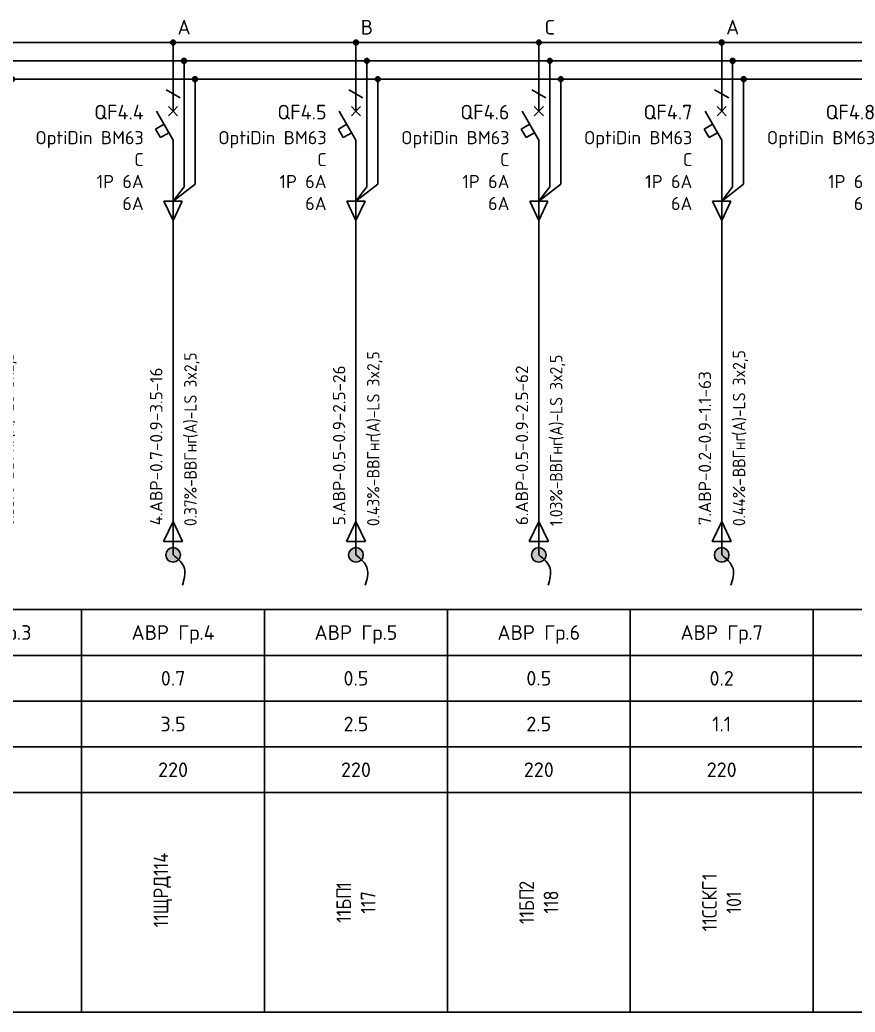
# Model space of a CAD drawing. Header units: millimetres. Extents: x -4379 to 694, y -18291 to 2656.
# Drawn here: x 116.6 to 230.7, y -500 to -364.4 of the extents above; entities that cross this region are included whole.
import ezdxf
from ezdxf.enums import TextEntityAlignment as Align

# ---------------------------------------------------------------- set-up
doc = ezdxf.new("R2010")
doc.units = ezdxf.units.MM
for name, color, linetype in [('Автомат защитный', 7, 'Continuous'), ('Принципиальная схема КТП -для ОДНОЛИНЕЙКИ', 7, 'Continuous'), ('ПРОВОДНИКИ', 7, 'Continuous'), ('Секция ППУ', 7, 'Continuous')]:
    doc.layers.add(name, color=color, linetype=linetype)
doc.layers.add('ЭС АВ', color=7, linetype='Continuous', lineweight=18)
doc.layers.add('ЭС рамка', color=7, linetype='Continuous', lineweight=18)
doc.styles.add('SLD_Style', font='isocpeur.ttf', dxfattribs={"width": 0.9})

# ---------------------------------------------------------------- blocks, each defined once
blk = doc.blocks.new('*U57')
h = blk.add_hatch(color=256)
h.dxf.hatch_style = 1
edge = h.paths.add_edge_path()
edge.add_ellipse((12.5, 132.5), major_axis=(0, 0.333), ratio=1, start_angle=0, end_angle=360)
h = blk.add_hatch(color=256)
h.dxf.hatch_style = 1
edge = h.paths.add_edge_path()
edge.add_ellipse((14, 130), major_axis=(0, 0.333), ratio=1, start_angle=0, end_angle=360)
h = blk.add_hatch(color=256)
h.dxf.hatch_style = 1
edge = h.paths.add_edge_path()
edge.add_ellipse((15.5, 127.5), major_axis=(0, 0.333), ratio=1, start_angle=0, end_angle=360)
at = {"lineweight": 30}
for p, q in [((14, 129.67), (14, 123.11)), ((15.5, 127.17), (15.5, 113.13)), ((14, 123.11), (14, 112.8)), ((0, 55), (25, 55)), ((0, 55), (0, 0)), ((25, 55), (25, 0)), ((0, 48.75), (25, 48.75)), ((0, 42.5), (25, 42.5)), ((0, 36.25), (25, 36.25))]:
    blk.add_line(p, q, dxfattribs=at)
at = {"layer": 'Автомат защитный', "lineweight": 30}
for p, q in [((12.5, 123.11), (12.5, 132.17)), ((11.54, 126.04), (13.46, 124.93)), ((12.5, 119.17), (10.22, 123.11)), ((10.1, 120.66), (11.26, 121.32)), ((10.77, 119.5), (10.1, 120.66)), ((11.92, 120.17), (10.77, 119.5)), ((12.5, 108.54), (12.5, 119.17))]:
    blk.add_line(p, q, dxfattribs=at)
blk.add_ellipse((12.5, 132.5), major_axis=(0, 0.333), ratio=1, start_param=-1.570796, end_param=4.712389, dxfattribs=at)
at = {"layer": 'Принципиальная схема КТП -для ОДНОЛИНЕЙКИ', "lineweight": 30}
for p, q in [((12.5, 108.54), (12.5, 99.73)), ((11.19, 64.32), (12.5, 67.06)), ((12.5, 67.06), (13.81, 64.32)), ((13.81, 64.32), (11.19, 64.32)), ((12.5, 64.32), (12.5, 62.5))]:
    blk.add_line(p, q, dxfattribs=at)
at = {"layer": 'ПРОВОДНИКИ', "lineweight": 30}
for p, q in [((12.5, 110.81), (15.5, 113.13)), ((12.5, 110.81), (14, 112.8)), ((13.75, 110.81), (11.25, 110.81)), ((11.25, 110.81), (12.5, 108.2)), ((12.5, 108.2), (13.75, 110.81)), ((11.19, 64.31), (12.5, 67.06)), ((12.5, 67.06), (13.81, 64.31)), ((13.81, 64.31), (11.19, 64.31))]:
    blk.add_line(p, q, dxfattribs=at)
at = {"layer": 'ПРОВОДНИКИ', "lineweight": 30, "ltscale": 100}
blk.add_line((12.5, 99.73), (12.5, 64.32), dxfattribs=at)
at = {"layer": 'ПРОВОДНИКИ', "color": 7, "linetype": 'Continuous', "lineweight": 30}
for centre in [(14, 130), (15.5, 127.5), (15.5, 127.5)]:
    blk.add_ellipse(centre, major_axis=(0, 0.333), ratio=1, start_param=-1.570796, end_param=4.712389, dxfattribs=at)
at = {"layer": 'ЭС АВ', "color": 7, "lineweight": 30}
for q in [(11.88, 123.74), (13.12, 123.74), (11.88, 122.49), (13.12, 122.49)]:
    blk.add_line((12.5, 123.11), q, dxfattribs=at)
at = {"layer": 'ЭС рамка', "color": 7, "linetype": 'Continuous', "lineweight": 30}
for p, q in [((0, 132.5), (12.17, 132.5)), ((12.83, 132.5), (25, 132.5))]:
    blk.add_line(p, q, dxfattribs=at)
at = {"layer": 'ЭС рамка', "color": 5, "linetype": 'Continuous', "lineweight": 30}
for p, q in [((0, 130), (13.67, 130)), ((14.33, 130), (25, 130))]:
    blk.add_line(p, q, dxfattribs=at)
at = {"layer": 'ЭС рамка', "color": 94, "linetype": 'Continuous', "lineweight": 30}
for p, q in [((0, 127.5), (15.17, 127.5)), ((15.83, 127.5), (25, 127.5))]:
    blk.add_line(p, q, dxfattribs=at)
at = {"layer": 'ЭС рамка', "lineweight": 30}
for p, q in [((25, 30), (0, 30)), ((25, 0), (0, 0))]:
    blk.add_line(p, q, dxfattribs=at)
at = {"style": 'SLD_Style'}
for tag, p in [('LABEL', (12.5, 51.88)), ('INSTALLEDPOWER', (12.5, 45.63)), ('CURRENT', (12.5, 39.37)), ('VOLTAGE', (12.5, 33.13))]:
    blk.add_attdef(tag, text='', height=2, dxfattribs=at).set_placement(p, align=Align.MIDDLE_CENTER)
blk.add_attdef('TEXT', text='', height=2, rotation=90, dxfattribs=at).set_placement((12.5, 15), align=Align.MIDDLE_CENTER)
at = {"layer": 'Автомат защитный', "style": 'SLD_Style'}
blk.add_attdef('PHASE', text='', height=2, dxfattribs=at).set_placement((14, 134.59), align=Align.MIDDLE_CENTER)
for tag, height, p in [('NUMBER', 2, (8.49, 122.99)), ('SWITCHTYPE', 1.8, (8.49, 119.5)), ('SWITCHRELEASE', 1.8, (8.49, 116.5)), ('SWITCHNOMINALCURRENT', 1.8, (8.49, 113.5)), ('SWITCHRELEASECURRENT', 1.8, (8.49, 110.5)), ('RCDTYPE', 1.8, (8.49, 107.5)), ('RCDSETPOINT', 1.8, (8.49, 104.5))]:
    blk.add_attdef(tag, text='', height=height, dxfattribs=at).set_placement(p, align=Align.MIDDLE_RIGHT)
blk.add_attdef('LINE_A', text='', height=1.7, rotation=90, dxfattribs=at).set_placement((10.19, 65.45), align=Align.MIDDLE_LEFT)
blk.add_attdef('LINE_B', text='', height=1.7, rotation=90, dxfattribs=at).set_placement((13.85, 65.45), align=Align.TOP_LEFT)
blk = doc.blocks.new('*U21')
at = {"linetype": 'ByBlock', "lineweight": 30}
h = blk.add_hatch(color=256, dxfattribs=at)
h.paths.add_polyline_path([(-0.4, 0.9, -0.414214), (0.92, 0.37), (0, -0.02)])
h.paths.add_polyline_path([(0.92, 0.37, -0.101228), (1, -0.02, -0.30039), (0.39, -0.94), (0, -0.02)])
h.paths.add_polyline_path([(-0.4, 0.9), (0.39, -0.94, -0.538), (-1, -0.02, -0.30039)])
blk.add_circle((0, -0.02), 1, dxfattribs=at)
blk.add_spline([(0, 0), (1.55, -1.88), (1.27, -4.16)], degree=3, dxfattribs=at)

msp = doc.modelspace()

# ---------------------------------------------------------------- block references
at = {"layer": 'Секция ППУ', "lineweight": 0}
ref = msp.add_blockref('*U57', (100, -500), dxfattribs=at)
ref.add_attrib('LABEL', 'АВР Гр.3', dxfattribs={"layer": '0', "height": 2, "style": 'SLD_Style'}).set_placement((112.5, -448.125), align=Align.MIDDLE_CENTER)
ref.add_attrib('INSTALLEDPOWER', '0.2', dxfattribs={"layer": '0', "height": 2, "style": 'SLD_Style'}).set_placement((112.5, -454.375), align=Align.MIDDLE_CENTER)
ref.add_attrib('CURRENT', '1', dxfattribs={"layer": '0', "height": 2, "style": 'SLD_Style'}).set_placement((112.5, -460.625), align=Align.MIDDLE_CENTER)
ref.add_attrib('VOLTAGE', '220', dxfattribs={"layer": '0', "height": 2, "style": 'SLD_Style'}).set_placement((112.5, -466.875), align=Align.MIDDLE_CENTER)
ref.add_attrib('LINE_A', ' 3.АВР-0.2-0.9-1-50', dxfattribs={"layer": 'Автомат защитный', "height": 1.7, "rotation": 90, "style": 'SLD_Style'}).set_placement((110.194, -434.549), align=Align.MIDDLE_LEFT)
ref.add_attrib('LINE_B_001', ' 0.33%%%-', (115.72, -434.549), dxfattribs={"layer": 'Автомат защитный', "height": 1.7, "rotation": 90, "style": 'SLD_Style', "width": 0.9})
ref.add_attrib('PHASE', 'B', dxfattribs={"layer": 'Автомат защитный', "height": 2, "style": 'SLD_Style'}).set_placement((114, -365.409), align=Align.MIDDLE_CENTER)
ref.add_attrib('NUMBER', 'QF4.3', dxfattribs={"layer": 'Автомат защитный', "height": 2, "style": 'SLD_Style'}).set_placement((108.489, -377.013), align=Align.MIDDLE_RIGHT)
ref.add_attrib('SWITCHTYPE', 'OptiDin BM63', dxfattribs={"layer": 'Автомат защитный', "height": 1.8, "style": 'SLD_Style'}).set_placement((108.489, -380.5), align=Align.MIDDLE_RIGHT)
ref.add_attrib('SWITCHRELEASE', 'C', dxfattribs={"layer": 'Автомат защитный', "height": 1.8, "style": 'SLD_Style'}).set_placement((108.489, -383.5), align=Align.MIDDLE_RIGHT)
ref.add_attrib('SWITCHNOMINALCURRENT', '1Р 6А', dxfattribs={"layer": 'Автомат защитный', "height": 1.8, "style": 'SLD_Style'}).set_placement((108.489, -386.5), align=Align.MIDDLE_RIGHT)
ref.add_attrib('SWITCHRELEASECURRENT', '6А', dxfattribs={"layer": 'Автомат защитный', "height": 1.8, "style": 'SLD_Style'}).set_placement((108.489, -389.5), align=Align.MIDDLE_RIGHT)
ref.add_attrib('TEXT_001', '11', (111.833, -490.67), dxfattribs={"layer": '0', "height": 2, "rotation": 90, "style": 'SLD_Style', "width": 0.9})
ref.add_attrib('LINE_B_002', 'ВВГнг', (115.72, -427.205), dxfattribs={"layer": 'Автомат защитный', "height": 1.7, "rotation": 90, "style": 'SLD_Style', "width": 0.9})
ref.add_attrib('LINE_B_003', '(', (115.72, -421.544), dxfattribs={"layer": 'Автомат защитный', "height": 1.7, "rotation": 90, "style": 'SLD_Style', "width": 0.9})
ref.add_attrib('LINE_B_004', 'А', (115.72, -420.932), dxfattribs={"layer": 'Автомат защитный', "height": 1.7, "rotation": 90, "style": 'SLD_Style', "width": 0.9})
ref.add_attrib('LINE_B_005', ')-LS 3x2,5', (115.72, -419.555), dxfattribs={"layer": 'Автомат защитный', "height": 1.7, "rotation": 90, "style": 'SLD_Style', "width": 0.9})
ref.add_attrib('TEXT_002', 'ЩУВ', (111.833, -488.87), dxfattribs={"layer": '0', "height": 2, "rotation": 90, "style": 'SLD_Style', "width": 0.9})
ref.add_attrib('TEXT_003', '-3-1', (111.833, -484.01), dxfattribs={"layer": '0', "height": 2, "rotation": 90, "style": 'SLD_Style', "width": 0.9})
ref.add_attrib('TEXT_004', '118', (115.167, -486.53), dxfattribs={"layer": '0', "height": 2, "rotation": 90, "style": 'SLD_Style', "width": 0.9})
ref = msp.add_blockref('*U57', (125, -500), dxfattribs=at)
ref.add_attrib('LABEL', 'АВР Гр.4', dxfattribs={"layer": '0', "height": 2, "style": 'SLD_Style'}).set_placement((137.5, -448.125), align=Align.MIDDLE_CENTER)
ref.add_attrib('INSTALLEDPOWER', '0.7', dxfattribs={"layer": '0', "height": 2, "style": 'SLD_Style'}).set_placement((137.5, -454.375), align=Align.MIDDLE_CENTER)
ref.add_attrib('CURRENT', '3.5', dxfattribs={"layer": '0', "height": 2, "style": 'SLD_Style'}).set_placement((137.5, -460.625), align=Align.MIDDLE_CENTER)
ref.add_attrib('VOLTAGE', '220', dxfattribs={"layer": '0', "height": 2, "style": 'SLD_Style'}).set_placement((137.5, -466.875), align=Align.MIDDLE_CENTER)
ref.add_attrib('LINE_A', ' 4.АВР-0.7-0.9-3.5-16', dxfattribs={"layer": 'Автомат защитный', "height": 1.7, "rotation": 90, "style": 'SLD_Style'}).set_placement((135.194, -434.549), align=Align.MIDDLE_LEFT)
ref.add_attrib('LINE_B_001', ' 0.37%%%-', (140.72, -434.549), dxfattribs={"layer": 'Автомат защитный', "height": 1.7, "rotation": 90, "style": 'SLD_Style', "width": 0.9})
ref.add_attrib('PHASE', 'A', dxfattribs={"layer": 'Автомат защитный', "height": 2, "style": 'SLD_Style'}).set_placement((139, -365.409), align=Align.MIDDLE_CENTER)
ref.add_attrib('NUMBER', 'QF4.4', dxfattribs={"layer": 'Автомат защитный', "height": 2, "style": 'SLD_Style'}).set_placement((133.489, -377.013), align=Align.MIDDLE_RIGHT)
ref.add_attrib('SWITCHTYPE', 'OptiDin BM63', dxfattribs={"layer": 'Автомат защитный', "height": 1.8, "style": 'SLD_Style'}).set_placement((133.489, -380.5), align=Align.MIDDLE_RIGHT)
ref.add_attrib('SWITCHRELEASE', 'C', dxfattribs={"layer": 'Автомат защитный', "height": 1.8, "style": 'SLD_Style'}).set_placement((133.489, -383.5), align=Align.MIDDLE_RIGHT)
ref.add_attrib('SWITCHNOMINALCURRENT', '1Р 6А', dxfattribs={"layer": 'Автомат защитный', "height": 1.8, "style": 'SLD_Style'}).set_placement((133.489, -386.5), align=Align.MIDDLE_RIGHT)
ref.add_attrib('SWITCHRELEASECURRENT', '6А', dxfattribs={"layer": 'Автомат защитный', "height": 1.8, "style": 'SLD_Style'}).set_placement((133.489, -389.5), align=Align.MIDDLE_RIGHT)
ref.add_attrib('TEXT_001', '11', (136.833, -488.42), dxfattribs={"layer": '0', "height": 2, "rotation": 90, "style": 'SLD_Style', "width": 0.9})
ref.add_attrib('LINE_B_002', 'ВВГнг', (140.72, -427.205), dxfattribs={"layer": 'Автомат защитный', "height": 1.7, "rotation": 90, "style": 'SLD_Style', "width": 0.9})
ref.add_attrib('LINE_B_003', '(', (140.72, -421.544), dxfattribs={"layer": 'Автомат защитный', "height": 1.7, "rotation": 90, "style": 'SLD_Style', "width": 0.9})
ref.add_attrib('LINE_B_004', 'А', (140.72, -420.932), dxfattribs={"layer": 'Автомат защитный', "height": 1.7, "rotation": 90, "style": 'SLD_Style', "width": 0.9})
ref.add_attrib('LINE_B_005', ')-LS 3x2,5', (140.72, -419.555), dxfattribs={"layer": 'Автомат защитный', "height": 1.7, "rotation": 90, "style": 'SLD_Style', "width": 0.9})
ref.add_attrib('TEXT_002', 'ЩРД114', (136.833, -486.62), dxfattribs={"layer": '0', "height": 2, "rotation": 90, "style": 'SLD_Style', "width": 0.9})
ref = msp.add_blockref('*U57', (150, -500), dxfattribs=at)
ref.add_attrib('LABEL', 'АВР Гр.5', dxfattribs={"layer": '0', "height": 2, "style": 'SLD_Style'}).set_placement((162.5, -448.125), align=Align.MIDDLE_CENTER)
ref.add_attrib('INSTALLEDPOWER', '0.5', dxfattribs={"layer": '0', "height": 2, "style": 'SLD_Style'}).set_placement((162.5, -454.375), align=Align.MIDDLE_CENTER)
ref.add_attrib('CURRENT', '2.5', dxfattribs={"layer": '0', "height": 2, "style": 'SLD_Style'}).set_placement((162.5, -460.625), align=Align.MIDDLE_CENTER)
ref.add_attrib('VOLTAGE', '220', dxfattribs={"layer": '0', "height": 2, "style": 'SLD_Style'}).set_placement((162.5, -466.875), align=Align.MIDDLE_CENTER)
ref.add_attrib('LINE_A', ' 5.АВР-0.5-0.9-2.5-26', dxfattribs={"layer": 'Автомат защитный', "height": 1.7, "rotation": 90, "style": 'SLD_Style'}).set_placement((160.194, -434.549), align=Align.MIDDLE_LEFT)
ref.add_attrib('LINE_B_001', ' 0.43%%%-', (165.72, -434.549), dxfattribs={"layer": 'Автомат защитный', "height": 1.7, "rotation": 90, "style": 'SLD_Style', "width": 0.9})
ref.add_attrib('PHASE', 'B', dxfattribs={"layer": 'Автомат защитный', "height": 2, "style": 'SLD_Style'}).set_placement((164, -365.409), align=Align.MIDDLE_CENTER)
ref.add_attrib('NUMBER', 'QF4.5', dxfattribs={"layer": 'Автомат защитный', "height": 2, "style": 'SLD_Style'}).set_placement((158.489, -377.013), align=Align.MIDDLE_RIGHT)
ref.add_attrib('SWITCHTYPE', 'OptiDin BM63', dxfattribs={"layer": 'Автомат защитный', "height": 1.8, "style": 'SLD_Style'}).set_placement((158.489, -380.5), align=Align.MIDDLE_RIGHT)
ref.add_attrib('SWITCHRELEASE', 'C', dxfattribs={"layer": 'Автомат защитный', "height": 1.8, "style": 'SLD_Style'}).set_placement((158.489, -383.5), align=Align.MIDDLE_RIGHT)
ref.add_attrib('SWITCHNOMINALCURRENT', '1Р 6А', dxfattribs={"layer": 'Автомат защитный', "height": 1.8, "style": 'SLD_Style'}).set_placement((158.489, -386.5), align=Align.MIDDLE_RIGHT)
ref.add_attrib('SWITCHRELEASECURRENT', '6А', dxfattribs={"layer": 'Автомат защитный', "height": 1.8, "style": 'SLD_Style'}).set_placement((158.489, -389.5), align=Align.MIDDLE_RIGHT)
ref.add_attrib('TEXT_001', '11', (161.833, -487.79), dxfattribs={"layer": '0', "height": 2, "rotation": 90, "style": 'SLD_Style', "width": 0.9})
ref.add_attrib('LINE_B_002', 'ВВГнг', (165.72, -427.052), dxfattribs={"layer": 'Автомат защитный', "height": 1.7, "rotation": 90, "style": 'SLD_Style', "width": 0.9})
ref.add_attrib('LINE_B_003', '(', (165.72, -421.391), dxfattribs={"layer": 'Автомат защитный', "height": 1.7, "rotation": 90, "style": 'SLD_Style', "width": 0.9})
ref.add_attrib('LINE_B_004', 'А', (165.72, -420.779), dxfattribs={"layer": 'Автомат защитный', "height": 1.7, "rotation": 90, "style": 'SLD_Style', "width": 0.9})
ref.add_attrib('LINE_B_005', ')-LS 3x2,5', (165.72, -419.402), dxfattribs={"layer": 'Автомат защитный', "height": 1.7, "rotation": 90, "style": 'SLD_Style', "width": 0.9})
ref.add_attrib('TEXT_002', 'БП', (161.833, -485.99), dxfattribs={"layer": '0', "height": 2, "rotation": 90, "style": 'SLD_Style', "width": 0.9})
ref.add_attrib('TEXT_003', '1', (161.833, -483.11), dxfattribs={"layer": '0', "height": 2, "rotation": 90, "style": 'SLD_Style', "width": 0.9})
ref.add_attrib('TEXT_004', '117', (165.167, -486.53), dxfattribs={"layer": '0', "height": 2, "rotation": 90, "style": 'SLD_Style', "width": 0.9})
ref = msp.add_blockref('*U57', (175, -500), dxfattribs=at)
ref.add_attrib('LABEL', 'АВР Гр.6', dxfattribs={"layer": '0', "height": 2, "style": 'SLD_Style'}).set_placement((187.5, -448.125), align=Align.MIDDLE_CENTER)
ref.add_attrib('INSTALLEDPOWER', '0.5', dxfattribs={"layer": '0', "height": 2, "style": 'SLD_Style'}).set_placement((187.5, -454.375), align=Align.MIDDLE_CENTER)
ref.add_attrib('CURRENT', '2.5', dxfattribs={"layer": '0', "height": 2, "style": 'SLD_Style'}).set_placement((187.5, -460.625), align=Align.MIDDLE_CENTER)
ref.add_attrib('VOLTAGE', '220', dxfattribs={"layer": '0', "height": 2, "style": 'SLD_Style'}).set_placement((187.5, -466.875), align=Align.MIDDLE_CENTER)
ref.add_attrib('LINE_A', ' 6.АВР-0.5-0.9-2.5-62', dxfattribs={"layer": 'Автомат защитный', "height": 1.7, "rotation": 90, "style": 'SLD_Style'}).set_placement((185.194, -434.549), align=Align.MIDDLE_LEFT)
ref.add_attrib('LINE_B_001', ' 1.03%%%-', (190.72, -434.549), dxfattribs={"layer": 'Автомат защитный', "height": 1.7, "rotation": 90, "style": 'SLD_Style', "width": 0.9})
ref.add_attrib('PHASE', 'C', dxfattribs={"layer": 'Автомат защитный', "height": 2, "style": 'SLD_Style'}).set_placement((189, -365.409), align=Align.MIDDLE_CENTER)
ref.add_attrib('NUMBER', 'QF4.6', dxfattribs={"layer": 'Автомат защитный', "height": 2, "style": 'SLD_Style'}).set_placement((183.489, -377.013), align=Align.MIDDLE_RIGHT)
ref.add_attrib('SWITCHTYPE', 'OptiDin BM63', dxfattribs={"layer": 'Автомат защитный', "height": 1.8, "style": 'SLD_Style'}).set_placement((183.489, -380.5), align=Align.MIDDLE_RIGHT)
ref.add_attrib('SWITCHRELEASE', 'C', dxfattribs={"layer": 'Автомат защитный', "height": 1.8, "style": 'SLD_Style'}).set_placement((183.489, -383.5), align=Align.MIDDLE_RIGHT)
ref.add_attrib('SWITCHNOMINALCURRENT', '1Р 6А', dxfattribs={"layer": 'Автомат защитный', "height": 1.8, "style": 'SLD_Style'}).set_placement((183.489, -386.5), align=Align.MIDDLE_RIGHT)
ref.add_attrib('SWITCHRELEASECURRENT', '6А', dxfattribs={"layer": 'Автомат защитный', "height": 1.8, "style": 'SLD_Style'}).set_placement((183.489, -389.5), align=Align.MIDDLE_RIGHT)
ref.add_attrib('TEXT_001', '11', (186.833, -487.97), dxfattribs={"layer": '0', "height": 2, "rotation": 90, "style": 'SLD_Style', "width": 0.9})
ref.add_attrib('LINE_B_002', 'ВВГнг', (190.72, -427.511), dxfattribs={"layer": 'Автомат защитный', "height": 1.7, "rotation": 90, "style": 'SLD_Style', "width": 0.9})
ref.add_attrib('LINE_B_003', '(', (190.72, -421.85), dxfattribs={"layer": 'Автомат защитный', "height": 1.7, "rotation": 90, "style": 'SLD_Style', "width": 0.9})
ref.add_attrib('LINE_B_004', 'А', (190.72, -421.238), dxfattribs={"layer": 'Автомат защитный', "height": 1.7, "rotation": 90, "style": 'SLD_Style', "width": 0.9})
ref.add_attrib('LINE_B_005', ')-LS 3x2,5', (190.72, -419.861), dxfattribs={"layer": 'Автомат защитный', "height": 1.7, "rotation": 90, "style": 'SLD_Style', "width": 0.9})
ref.add_attrib('TEXT_002', 'БП', (186.833, -486.17), dxfattribs={"layer": '0', "height": 2, "rotation": 90, "style": 'SLD_Style', "width": 0.9})
ref.add_attrib('TEXT_003', '2', (186.833, -483.29), dxfattribs={"layer": '0', "height": 2, "rotation": 90, "style": 'SLD_Style', "width": 0.9})
ref.add_attrib('TEXT_004', '118', (190.167, -486.53), dxfattribs={"layer": '0', "height": 2, "rotation": 90, "style": 'SLD_Style', "width": 0.9})
ref = msp.add_blockref('*U57', (200, -500), dxfattribs=at)
ref.add_attrib('LABEL', 'АВР Гр.7', dxfattribs={"layer": '0', "height": 2, "style": 'SLD_Style'}).set_placement((212.5, -448.125), align=Align.MIDDLE_CENTER)
ref.add_attrib('INSTALLEDPOWER', '0.2', dxfattribs={"layer": '0', "height": 2, "style": 'SLD_Style'}).set_placement((212.5, -454.375), align=Align.MIDDLE_CENTER)
ref.add_attrib('CURRENT', '1.1', dxfattribs={"layer": '0', "height": 2, "style": 'SLD_Style'}).set_placement((212.5, -460.625), align=Align.MIDDLE_CENTER)
ref.add_attrib('VOLTAGE', '220', dxfattribs={"layer": '0', "height": 2, "style": 'SLD_Style'}).set_placement((212.5, -466.875), align=Align.MIDDLE_CENTER)
ref.add_attrib('LINE_A', ' 7.АВР-0.2-0.9-1.1-63', dxfattribs={"layer": 'Автомат защитный', "height": 1.7, "rotation": 90, "style": 'SLD_Style'}).set_placement((210.194, -434.549), align=Align.MIDDLE_LEFT)
ref.add_attrib('LINE_B_001', ' 0.44%%%-', (215.72, -434.549), dxfattribs={"layer": 'Автомат защитный', "height": 1.7, "rotation": 90, "style": 'SLD_Style', "width": 0.9})
ref.add_attrib('PHASE', 'A', dxfattribs={"layer": 'Автомат защитный', "height": 2, "style": 'SLD_Style'}).set_placement((214, -365.409), align=Align.MIDDLE_CENTER)
ref.add_attrib('NUMBER', 'QF4.7', dxfattribs={"layer": 'Автомат защитный', "height": 2, "style": 'SLD_Style'}).set_placement((208.489, -377.013), align=Align.MIDDLE_RIGHT)
ref.add_attrib('SWITCHTYPE', 'OptiDin BM63', dxfattribs={"layer": 'Автомат защитный', "height": 1.8, "style": 'SLD_Style'}).set_placement((208.489, -380.5), align=Align.MIDDLE_RIGHT)
ref.add_attrib('SWITCHRELEASE', 'C', dxfattribs={"layer": 'Автомат защитный', "height": 1.8, "style": 'SLD_Style'}).set_placement((208.489, -383.5), align=Align.MIDDLE_RIGHT)
ref.add_attrib('SWITCHNOMINALCURRENT', '1Р 6А', dxfattribs={"layer": 'Автомат защитный', "height": 1.8, "style": 'SLD_Style'}).set_placement((208.489, -386.5), align=Align.MIDDLE_RIGHT)
ref.add_attrib('SWITCHRELEASECURRENT', '6А', dxfattribs={"layer": 'Автомат защитный', "height": 1.8, "style": 'SLD_Style'}).set_placement((208.489, -389.5), align=Align.MIDDLE_RIGHT)
ref.add_attrib('TEXT_001', '11', (211.833, -488.96), dxfattribs={"layer": '0', "height": 2, "rotation": 90, "style": 'SLD_Style', "width": 0.9})
ref.add_attrib('LINE_B_002', 'ВВГнг', (215.72, -426.899), dxfattribs={"layer": 'Автомат защитный', "height": 1.7, "rotation": 90, "style": 'SLD_Style', "width": 0.9})
ref.add_attrib('LINE_B_003', '(', (215.72, -421.238), dxfattribs={"layer": 'Автомат защитный', "height": 1.7, "rotation": 90, "style": 'SLD_Style', "width": 0.9})
ref.add_attrib('LINE_B_004', 'А', (215.72, -420.626), dxfattribs={"layer": 'Автомат защитный', "height": 1.7, "rotation": 90, "style": 'SLD_Style', "width": 0.9})
ref.add_attrib('LINE_B_005', ')-LS 3x2,5', (215.72, -419.249), dxfattribs={"layer": 'Автомат защитный', "height": 1.7, "rotation": 90, "style": 'SLD_Style', "width": 0.9})
ref.add_attrib('TEXT_002', 'ССКГ', (211.833, -487.16), dxfattribs={"layer": '0', "height": 2, "rotation": 90, "style": 'SLD_Style', "width": 0.9})
ref.add_attrib('TEXT_003', '1', (211.833, -481.94), dxfattribs={"layer": '0', "height": 2, "rotation": 90, "style": 'SLD_Style', "width": 0.9})
ref.add_attrib('TEXT_004', '101', (215.167, -486.53), dxfattribs={"layer": '0', "height": 2, "rotation": 90, "style": 'SLD_Style', "width": 0.9})
ref = msp.add_blockref('*U57', (225, -500), dxfattribs=at)
ref.add_attrib('LABEL', 'АВР Гр.8', dxfattribs={"layer": '0', "height": 2, "style": 'SLD_Style'}).set_placement((237.5, -448.125), align=Align.MIDDLE_CENTER)
ref.add_attrib('INSTALLEDPOWER', '0.2', dxfattribs={"layer": '0', "height": 2, "style": 'SLD_Style'}).set_placement((237.5, -454.375), align=Align.MIDDLE_CENTER)
ref.add_attrib('CURRENT', '1.1', dxfattribs={"layer": '0', "height": 2, "style": 'SLD_Style'}).set_placement((237.5, -460.625), align=Align.MIDDLE_CENTER)
ref.add_attrib('VOLTAGE', '220', dxfattribs={"layer": '0', "height": 2, "style": 'SLD_Style'}).set_placement((237.5, -466.875), align=Align.MIDDLE_CENTER)
ref.add_attrib('LINE_A', ' 8.АВР-0.2-0.9-1.1-71', dxfattribs={"layer": 'Автомат защитный', "height": 1.7, "rotation": 90, "style": 'SLD_Style'}).set_placement((235.194, -434.549), align=Align.MIDDLE_LEFT)
ref.add_attrib('LINE_B_001', ' 0.5%%%-', (240.72, -434.549), dxfattribs={"layer": 'Автомат защитный', "height": 1.7, "rotation": 90, "style": 'SLD_Style', "width": 0.9})
ref.add_attrib('PHASE', 'B', dxfattribs={"layer": 'Автомат защитный', "height": 2, "style": 'SLD_Style'}).set_placement((239, -365.409), align=Align.MIDDLE_CENTER)
ref.add_attrib('NUMBER', 'QF4.8', dxfattribs={"layer": 'Автомат защитный', "height": 2, "style": 'SLD_Style'}).set_placement((233.489, -377.013), align=Align.MIDDLE_RIGHT)
ref.add_attrib('SWITCHTYPE', 'OptiDin BM63', dxfattribs={"layer": 'Автомат защитный', "height": 1.8, "style": 'SLD_Style'}).set_placement((233.489, -380.5), align=Align.MIDDLE_RIGHT)
ref.add_attrib('SWITCHRELEASE', 'C', dxfattribs={"layer": 'Автомат защитный', "height": 1.8, "style": 'SLD_Style'}).set_placement((233.489, -383.5), align=Align.MIDDLE_RIGHT)
ref.add_attrib('SWITCHNOMINALCURRENT', '1Р 6А', dxfattribs={"layer": 'Автомат защитный', "height": 1.8, "style": 'SLD_Style'}).set_placement((233.489, -386.5), align=Align.MIDDLE_RIGHT)
ref.add_attrib('SWITCHRELEASECURRENT', '6А', dxfattribs={"layer": 'Автомат защитный', "height": 1.8, "style": 'SLD_Style'}).set_placement((233.489, -389.5), align=Align.MIDDLE_RIGHT)
ref.add_attrib('TEXT_001', '11', (236.833, -489.14), dxfattribs={"layer": '0', "height": 2, "rotation": 90, "style": 'SLD_Style', "width": 0.9})
ref.add_attrib('LINE_B_002', 'ВВГнг', (240.72, -428.276), dxfattribs={"layer": 'Автомат защитный', "height": 1.7, "rotation": 90, "style": 'SLD_Style', "width": 0.9})
ref.add_attrib('LINE_B_003', '(', (240.72, -422.615), dxfattribs={"layer": 'Автомат защитный', "height": 1.7, "rotation": 90, "style": 'SLD_Style', "width": 0.9})
ref.add_attrib('LINE_B_004', 'А', (240.72, -422.003), dxfattribs={"layer": 'Автомат защитный', "height": 1.7, "rotation": 90, "style": 'SLD_Style', "width": 0.9})
ref.add_attrib('LINE_B_005', ')-LS 3x2,5', (240.72, -420.626), dxfattribs={"layer": 'Автомат защитный', "height": 1.7, "rotation": 90, "style": 'SLD_Style', "width": 0.9})
ref.add_attrib('TEXT_002', 'ССКГ', (236.833, -487.34), dxfattribs={"layer": '0', "height": 2, "rotation": 90, "style": 'SLD_Style', "width": 0.9})
ref.add_attrib('TEXT_003', '2', (236.833, -482.12), dxfattribs={"layer": '0', "height": 2, "rotation": 90, "style": 'SLD_Style', "width": 0.9})
ref.add_attrib('TEXT_004', '101', (240.167, -486.53), dxfattribs={"layer": '0', "height": 2, "rotation": 90, "style": 'SLD_Style', "width": 0.9})
for p in [(137.5, -437.5), (162.5, -437.5), (187.5, -437.5), (212.5, -437.5)]:
    msp.add_blockref('*U21', p, dxfattribs=at)

doc.saveas('drawing.dxf')
